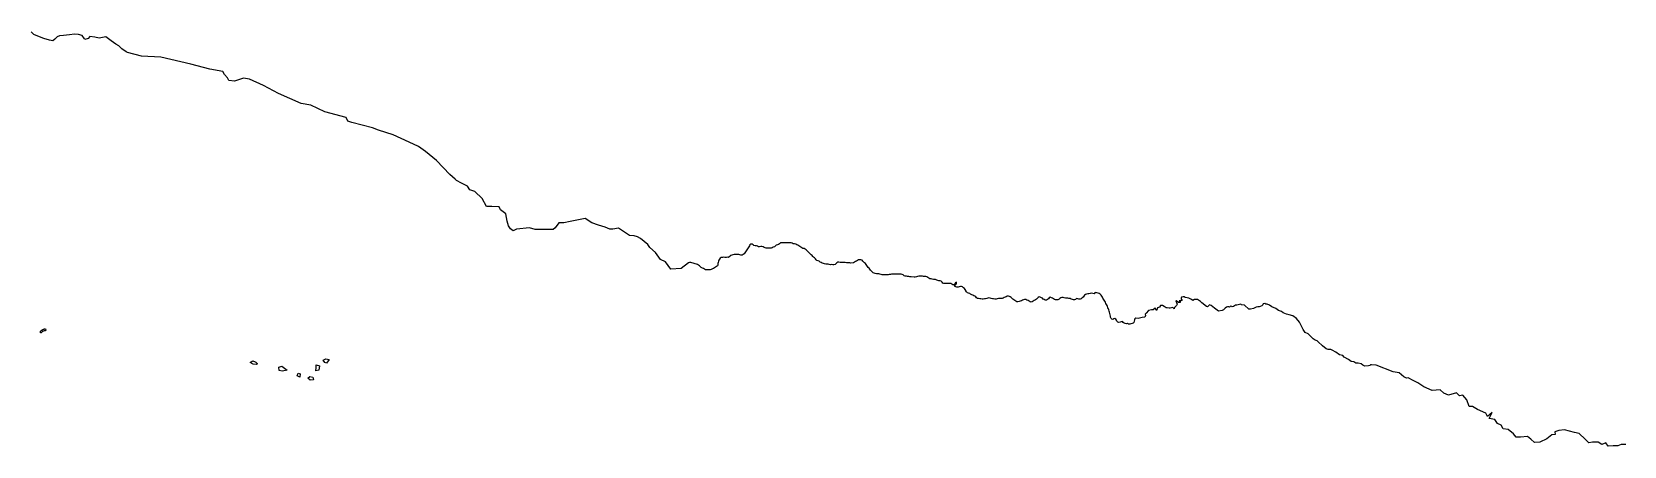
# Model space of a CAD drawing. Header units: inches. Extents: x 2525027 to 2750615, y 3895362 to 4165391.
# Drawn here: x 2553723 to 2581424, y 3917220 to 3924418 of the extents above; entities that cross this region are included whole.
import ezdxf

# ---------------------------------------------------------------- set-up
doc = ezdxf.new("R2010")
doc.units = ezdxf.units.IN
doc.header["$MEASUREMENT"] = 0
doc.layers.add('TDF.DBO', color=7, linetype='Continuous')

msp = doc.modelspace()

# ---------------------------------------------------------------- linework, layer by layer
at = {"layer": 'TDF.DBO'}
msp.add_lwpolyline([(2581454.355, 3917247.18), (2581372.152, 3917247.18), (2581311.869, 3917225.249), (2581235.146, 3917225.249), (2581147.463, 3917219.767), (2581103.621, 3917274.593), (2581037.858, 3917247.18), (2580972.096, 3917291.04), (2580873.452, 3917291.04), (2580807.689, 3917274.593), (2580747.407, 3917340.383), (2580643.282, 3917439.07), (2580561.079, 3917455.517), (2580385.712, 3917504.86), (2580287.068, 3917493.895), (2580215.825, 3917466.482), (2580221.306, 3917422.622), (2580166.503, 3917417.139), (2580078.82, 3917345.866), (2579958.255, 3917291.04), (2579865.091, 3917280.075), (2579799.329, 3917340.383), (2579744.527, 3917389.726), (2579618.481, 3917373.279), (2579547.239, 3917373.279), (2579497.917, 3917433.587), (2579404.753, 3917510.343), (2579317.069, 3917521.308), (2579284.188, 3917581.616), (2579218.425, 3917614.512), (2579174.584, 3917680.302), (2579075.94, 3917702.233), (2579130.742, 3917806.401), (2579048.539, 3917735.128), (2579015.657, 3917789.954), (2578873.172, 3917855.745), (2578785.488, 3917910.57), (2578725.206, 3917910.57), (2578686.844, 3918025.704), (2578615.601, 3918107.943), (2578560.799, 3918091.495), (2578505.997, 3918146.32), (2578368.991, 3918107.943), (2578286.788, 3918140.838), (2578221.026, 3918195.664), (2578084.02, 3918184.698), (2577941.534, 3918250.489), (2577831.93, 3918321.763), (2577755.207, 3918360.141), (2577667.523, 3918404.001), (2577640.122, 3918398.518), (2577590.8, 3918425.931), (2577508.597, 3918491.722), (2577404.473, 3918508.17), (2577108.161, 3918624.325), (2577026.307, 3918632.207), (2577012.148, 3918630.086), (2576998.949, 3918622.541), (2576978.206, 3918613.11), (2576914.094, 3918611.223), (2576880.153, 3918628.2), (2576846.211, 3918647.062), (2576795.298, 3918662.152), (2576757.585, 3918664.038), (2576723.643, 3918684.787), (2576674.616, 3918692.332), (2576627.475, 3918726.284), (2576555.82, 3918764.009), (2576529.421, 3918792.302), (2576474.737, 3918803.62), (2576406.854, 3918852.662), (2576346.513, 3918886.614), (2576321.999, 3918899.818), (2576272.972, 3918896.045), (2576240.916, 3918911.135), (2576174.919, 3918962.063), (2576103.264, 3919031.854), (2576080.636, 3919046.944), (2576048.58, 3919062.034), (2576014.638, 3919084.669), (2575961.84, 3919133.71), (2575927.898, 3919169.549), (2575876.985, 3919195.956), (2575837.387, 3919246.884), (2575794.017, 3919339.31), (2575773.274, 3919375.149), (2575724.247, 3919439.281), (2575660.135, 3919482.664), (2575594.137, 3919501.526), (2575548.882, 3919514.73), (2575494.198, 3919537.365), (2575462.142, 3919558.113), (2575411.229, 3919575.09), (2575362.202, 3919609.042), (2575296.204, 3919642.994), (2575252.834, 3919671.288), (2575215.121, 3919684.491), (2575190.608, 3919686.378), (2575171.751, 3919697.695), (2575145.352, 3919693.922), (2575135.924, 3919675.06), (2575118.953, 3919659.97), (2575094.44, 3919648.653), (2575075.583, 3919641.108), (2575049.184, 3919641.108), (2575022.785, 3919631.677), (2574975.643, 3919609.042), (2574920.96, 3919597.724), (2574893.802, 3919601.222), (2574819.026, 3919667.71), (2574769.175, 3919673.25), (2574758.097, 3919687.102), (2574686.091, 3919670.48), (2574655.627, 3919670.48), (2574644.549, 3919659.399), (2574627.932, 3919645.547), (2574605.777, 3919640.006), (2574597.468, 3919648.317), (2574578.082, 3919651.088), (2574558.696, 3919637.236), (2574547.618, 3919640.006), (2574522.693, 3919640.006), (2574506.076, 3919637.236), (2574481.15, 3919617.844), (2574456.225, 3919590.14), (2574431.3, 3919576.289), (2574369.9, 3919566.351), (2574295.905, 3919618.1), (2574240.384, 3919665.275), (2574211.773, 3919675.313), (2574175.755, 3919638.951), (2574155.673, 3919644.157), (2574077.186, 3919710.792), (2574053.843, 3919731.573), (2574003.035, 3919766.141), (2573952.09, 3919769.452), (2573918.948, 3919750.819), (2573896.792, 3919770.212), (2573874.636, 3919781.293), (2573849.711, 3919789.604), (2573822.017, 3919795.145), (2573788.783, 3919803.456), (2573772.166, 3919811.767), (2573752.78, 3919811.767), (2573725.085, 3919806.226), (2573719.546, 3919789.604), (2573716.777, 3919772.982), (2573733.393, 3919761.901), (2573727.855, 3919748.049), (2573714.007, 3919745.279), (2573680.774, 3919745.279), (2573697.39, 3919734.197), (2573700.16, 3919717.576), (2573694.621, 3919714.805), (2573669.696, 3919717.576), (2573628.154, 3919742.508), (2573625.384, 3919742.508), (2573647.54, 3919684.332), (2573639.232, 3919662.169), (2573614.306, 3919640.006), (2573600.459, 3919626.155), (2573594.92, 3919606.762), (2573569.995, 3919628.925), (2573525.683, 3919617.844), (2573506.297, 3919617.844), (2573473.063, 3919620.614), (2573459.216, 3919620.614), (2573420.443, 3919648.317), (2573395.518, 3919662.169), (2573376.132, 3919662.169), (2573359.515, 3919662.169), (2573342.898, 3919634.466), (2573304.126, 3919620.614), (2573298.587, 3919603.992), (2573287.509, 3919576.289), (2573281.97, 3919584.6), (2573273.661, 3919612.303), (2573262.584, 3919617.844), (2573245.967, 3919609.533), (2573229.35, 3919590.14), (2573201.655, 3919590.14), (2573151.805, 3919576.289), (2573107.493, 3919531.964), (2573093.646, 3919512.571), (2573096.415, 3919487.638), (2573085.337, 3919462.705), (2573041.026, 3919454.394), (2572969.02, 3919435.002), (2572927.695, 3919443.777), (2572912.452, 3919430.36), (2572904.426, 3919411.522), (2572899.897, 3919391.665), (2572896.834, 3919369.889), (2572881.928, 3919355.683), (2572862.403, 3919351.297), (2572843.103, 3919345.556), (2572823.239, 3919339.929), (2572803.041, 3919340.734), (2572783.752, 3919349.663), (2572764.002, 3919346.293), (2572743.467, 3919349.13), (2572724.176, 3919356.141), (2572707.484, 3919367.324), (2572694.519, 3919382.906), (2572674.882, 3919378.633), (2572654.679, 3919373.119), (2572634.817, 3919370.652), (2572615.186, 3919375.632), (2572600.528, 3919390.538), (2572592.079, 3919409.389), (2572582.614, 3919427.338), (2572565.357, 3919437.619), (2572545.607, 3919433.008), (2572530.588, 3919418.914), (2572510.393, 3919423.217), (2572498.218, 3919439.588), (2572490.898, 3919459.228), (2572487.19, 3919479.768), (2572482.13, 3919503.243), (2572476.392, 3919525.703), (2572470.991, 3919546.357), (2572464.801, 3919566.786), (2572458.158, 3919587.215), (2572451.741, 3919606.742), (2572444.534, 3919625.479), (2572436.649, 3919644.103), (2572428.652, 3919663.518), (2572418.848, 3919681.693), (2572409.045, 3919700.545), (2572400.258, 3919719.058), (2572389.1, 3919737.121), (2572377.154, 3919756.426), (2572366.561, 3919775.278), (2572355.967, 3919792.438), (2572346.388, 3919810.049), (2572335.907, 3919827.434), (2572323.958, 3919843.579), (2572310.543, 3919859.726), (2572293.738, 3919871.7), (2572273.204, 3919875.101), (2572253.236, 3919881.548), (2572234.396, 3919888.332), (2572214.421, 3919885.075), (2572203.462, 3919868.157), (2572183.494, 3919873.589), (2572154.044, 3919876.319), (2572134.856, 3919869.337), (2572113.638, 3919865.066), (2572092.537, 3919864.63), (2572072.787, 3919861.147), (2572053.599, 3919854.278), (2572038.468, 3919840.523), (2572024.577, 3919825.3), (2572010.459, 3919809.513), (2571995.101, 3919794.291), (2571978.843, 3919781.778), (2571960.105, 3919773.442), (2571938.328, 3919774.925), (2571919.263, 3919781.823), (2571899.065, 3919783.079), (2571882.129, 3919770.567), (2571864.179, 3919759.522), (2571843.643, 3919760.327), (2571824.465, 3919767.79), (2571805.289, 3919776.041), (2571785.772, 3919783.052), (2571765.801, 3919785.324), (2571745.379, 3919788.386), (2571724.618, 3919791.11), (2571703.857, 3919792.819), (2571683.887, 3919796.67), (2571665.048, 3919804.245), (2571644.173, 3919804.825), (2571625.886, 3919796.376), (2571608.612, 3919784.202), (2571592.354, 3919772.479), (2571574.291, 3919760.531), (2571553.303, 3919761.111), (2571532.653, 3919761.466), (2571512.91, 3919766.897), (2571495.766, 3919777.63), (2571479.187, 3919789.604), (2571460.689, 3919799.548), (2571440.946, 3919805.656), (2571422.884, 3919794.95), (2571407.978, 3919781.307), (2571392.96, 3919767.778), (2571374.673, 3919758.313), (2571354.022, 3919756.749), (2571335.747, 3919764.887), (2571318.152, 3919774.83), (2571302.929, 3919788.721), (2571285.559, 3919798.89), (2571266.268, 3919806.239), (2571246.638, 3919811.332), (2571228.576, 3919801.867), (2571215.023, 3919786.305), (2571198.427, 3919774.131), (2571180.59, 3919764.215), (2571162.865, 3919752.267), (2571145.591, 3919739.867), (2571128.205, 3919728.371), (2571108.679, 3919722.969), (2571089.387, 3919728.513), (2571070.663, 3919738.119), (2571053.294, 3919748.964), (2571035.359, 3919758.57), (2571016.183, 3919768.401), (2570994.294, 3919770.223), (2570974.428, 3919763.355), (2570954.901, 3919755.922), (2570936.952, 3919746.119), (2570917.763, 3919737.783), (2570898.687, 3919730.575), (2570878.6, 3919729.349), (2570858.515, 3919729.365), (2570839.337, 3919737.052), (2570821.179, 3919749.479), (2570805.052, 3919761.678), (2570789.265, 3919775.005), (2570774.154, 3919788.557), (2570759.608, 3919802.335), (2570743.03, 3919815.211), (2570733.001, 3919818.002), (2570713.155, 3919823.735), (2570692.801, 3919824.659), (2570674.149, 3919816.941), (2570656.234, 3919807.864), (2570636.484, 3919804.344), (2570619.671, 3919792.796), (2570601.756, 3919783.719), (2570580.908, 3919784.52), (2570560.677, 3919785.196), (2570540.202, 3919786.736), (2570517.486, 3919781.374), (2570497.975, 3919775.386), (2570475.521, 3919775.205), (2570454.552, 3919776.5), (2570433.711, 3919779.769), (2570413.614, 3919783.899), (2570394.387, 3919790.494), (2570374.044, 3919795.118), (2570353.56, 3919793.574), (2570334.908, 3919785.98), (2570315.28, 3919781.966), (2570295.402, 3919776.596), (2570274.423, 3919774.93), (2570253.7, 3919775.854), (2570232.732, 3919777.889), (2570212.63, 3919780.539), (2570192.651, 3919782.941), (2570172.924, 3919787.07), (2570157.169, 3919799.577), (2570144.754, 3919815.282), (2570127.636, 3919825.818), (2570107.788, 3919830.811), (2570092.9, 3919844.673), (2570073.299, 3919849.912), (2570055.066, 3919858.724), (2570038.323, 3919870.864), (2570018.477, 3919876.597), (2569999.007, 3919884.55), (2569985.356, 3919899.271), (2569974.303, 3919916.575), (2569971.551, 3919925.317), (2569959.099, 3919941.038), (2569945.732, 3919956.998), (2569930.85, 3919970.451), (2569916.322, 3919985.046), (2569897.358, 3919991.776), (2569876.963, 3919993.246), (2569857.081, 3919988.748), (2569837.204, 3919984.824), (2569815.303, 3919984.704), (2569795.27, 3919987.89), (2569777.013, 3919996.562), (2569785.115, 3920015.169), (2569800.157, 3920028.43), (2569807.006, 3920047.852), (2569807.44, 3920067.913), (2569790.012, 3920056.74), (2569778.941, 3920039.311), (2569764.461, 3920024.897), (2569745.033, 3920019.936), (2569729.35, 3920033.626), (2569713.309, 3920045.945), (2569693.014, 3920045.923), (2569672.832, 3920045.786), (2569652.289, 3920043.932), (2569630.269, 3920043.469), (2569609.862, 3920043.678), (2569589.11, 3920043.89), (2569571.33, 3920054.277), (2569558.079, 3920070.35), (2569543.319, 3920084.605), (2569523.773, 3920090.538), (2569503.722, 3920092.004), (2569483.947, 3920097.94), (2569464.76, 3920105.36), (2569446.154, 3920113.576), (2569426.018, 3920117.91), (2569406.049, 3920116.165), (2569385.909, 3920120.04), (2569366.468, 3920125.055), (2569346.904, 3920129.268), (2569328.658, 3920138.972), (2569312.036, 3920150.608), (2569295.762, 3920162.585), (2569276.322, 3920167.599), (2569256.038, 3920168.724), (2569235.983, 3920169.732), (2569215.953, 3920173.262), (2569194.972, 3920173.362), (2569174.205, 3920172.084), (2569153.213, 3920171.152), (2569131.39, 3920167.477), (2569111.724, 3920161.716), (2569091.62, 3920158.023), (2569071.328, 3920158.231), (2569019.75, 3920159.311), (2568999.827, 3920162.573), (2568979.779, 3920167.119), (2568958.971, 3920168.111), (2568938.491, 3920172.378), (2568917.987, 3920174.791), (2568898.677, 3920181.182), (2568882.023, 3920194.24), (2568864.331, 3920204.318), (2568843.855, 3920208.87), (2568823.465, 3920209.143), (2568802.647, 3920209.421), (2568782.543, 3920209.833), (2568761.866, 3920209.967), (2568741.457, 3920208.814), (2568721.213, 3920209.37), (2568700.121, 3920210.508), (2568679.417, 3920208.645), (2568659.395, 3920204.492), (2568639.793, 3920199.763), (2568619.623, 3920195.184), (2568598.501, 3920194.04), (2568577.826, 3920194.317), (2568557.72, 3920194.586), (2568536.902, 3920194.864), (2568516.655, 3920195.135), (2568496.47, 3920200.112), (2568476.587, 3920206.367), (2568456.412, 3920212.057), (2568436.185, 3920213.896), (2568415.647, 3920213.743), (2568395.46, 3920218.577), (2568376.448, 3920225.962), (2568357.444, 3920233.917), (2568341.201, 3920245.687), (2568327.869, 3920261.838), (2568314.247, 3920277.708), (2568301.495, 3920294.564), (2568289.6, 3920311.552), (2568274.815, 3920325.726), (2568261.756, 3920341.018), (2568249.719, 3920358.008), (2568235.383, 3920373.744), (2568223.071, 3920391.593), (2568207.993, 3920405.201), (2568193.781, 3920419.51), (2568181.593, 3920435.931), (2568166.226, 3920449.257), (2568147.101, 3920458.783), (2568126.436, 3920459.915), (2568106.829, 3920454.758), (2568089.009, 3920444.586), (2568071.04, 3920433.987), (2568052.243, 3920425.397), (2568035.686, 3920413.781), (2568016.891, 3920405.333), (2567968.321, 3920399.28), (2567955.701, 3920404.726), (2567935.328, 3920406.282), (2567914.228, 3920406.849), (2567892.982, 3920407.134), (2567872.172, 3920407.982), (2567851.639, 3920408.257), (2567828.553, 3920409.564), (2567808.469, 3920411.402), (2567783.962, 3920413.156), (2567764.019, 3920414.849), (2567743.646, 3920416.405), (2567725.928, 3920403.236), (2567711.324, 3920388.314), (2567697.005, 3920373.388), (2567676.415, 3920369.386), (2567655.89, 3920370.231), (2567635.979, 3920374.348), (2567615.685, 3920371.196), (2567595.175, 3920373.182), (2567575.314, 3920381.006), (2567555.087, 3920382.846), (2567534.554, 3920383.12), (2567513.936, 3920387.675), (2567495.067, 3920395.058), (2567474.593, 3920399.753), (2567456.622, 3920410.262), (2567437.623, 3920418.645), (2567420.684, 3920431.707), (2567400.95, 3920438.389), (2567381.49, 3920444.211), (2567365.551, 3920457.402), (2567354.53, 3920475.804), (2567339.449, 3920489.127), (2567321.92, 3920500.77), (2567307.995, 3920515.218), (2567295.223, 3920530.649), (2567281.022, 3920545.813), (2567265.811, 3920560.136), (2567250.009, 3920572.897), (2567235.23, 3920587.499), (2567221.747, 3920603.082), (2567207.544, 3920618.104), (2567192.46, 3920631.284), (2567176.223, 3920643.481), (2567157.082, 3920651.866), (2567136.448, 3920655.279), (2567117.017, 3920663.241), (2567100.34, 3920674.588), (2567085.547, 3920688.191), (2567066.591, 3920699.712), (2567048.034, 3920709.087), (2567029.773, 3920719.315), (2567011.338, 3920727.12), (2566990.322, 3920733.961), (2566970.383, 3920735.94), (2566951.238, 3920744.039), (2566931.213, 3920750.297), (2566911.001, 3920753.277), (2566890.041, 3920753.558), (2566869.65, 3920753.831), (2566849.403, 3920754.101), (2566829.297, 3920754.37), (2566808.765, 3920754.645), (2566788.089, 3920754.922), (2566767.412, 3920755.056), (2566746.818, 3920750.768), (2566730.955, 3920737.717), (2566712.939, 3920723.553), (2566693.195, 3920718.826), (2566671.989, 3920711.409), (2566656.398, 3920697.356), (2566639.973, 3920684.883), (2566621.178, 3920676.435), (2566602.943, 3920667.266), (2566584.851, 3920658.095), (2566563.884, 3920657.948), (2566541.212, 3920658.251), (2566520.537, 3920658.528), (2566500.316, 3920660.795), (2566480.258, 3920664.629), (2566461.258, 3920672.869), (2566443.724, 3920684.085), (2566423.418, 3920690.632), (2566402.985, 3920687.768), (2566383.633, 3920680.326), (2566363.526, 3920680.452), (2566346.571, 3920692.373), (2566328.001, 3920700.751), (2566307.614, 3920701.309), (2566285.844, 3920705.023), (2566269.313, 3920716.653), (2566253.363, 3920728.989), (2566232.674, 3920728.267), (2566213.595, 3920719.966), (2566205.216, 3920701.252), (2566194.422, 3920683.285), (2566183.35, 3920665.891), (2566173.131, 3920648.201), (2566162.911, 3920630.511), (2566152.264, 3920612.826), (2566139.77, 3920595.737), (2566127.008, 3920579.935), (2566113.249, 3920564.146), (2566096.968, 3920551.814), (2566079.566, 3920540.923), (2566059.417, 3920537.912), (2566040.989, 3920546.288), (2566021.361, 3920550.258), (2566000.399, 3920550.396), (2565980.121, 3920548.385), (2565974.415, 3920547.976), (2565959.993, 3920546.943), (2565939.032, 3920547.224), (2565919.043, 3920545.495), (2565899.142, 3920539.771), (2565880.771, 3920531.032), (2565840.381, 3920498.297), (2565819.867, 3920500.592), (2565799.197, 3920498.754), (2565778.403, 3920499.948), (2565758.161, 3920501.553), (2565737.903, 3920499.438), (2565715.985, 3920495.54), (2565698.447, 3920485.562), (2565685.566, 3920469.64), (2565675.155, 3920451.504), (2565670.106, 3920431.002), (2565663.41, 3920411.747), (2565659.325, 3920391.241), (2565658.544, 3920370.445), (2565650.878, 3920350.092), (2565633.886, 3920338.872), (2565616.622, 3920328.479), (2565598.53, 3920317.677), (2565580.718, 3920307.976), (2565562.085, 3920299.518), (2565543.589, 3920290.784), (2565523.998, 3920283.845), (2565503.735, 3920280.628), (2565483.074, 3920280.72), (2565462.691, 3920281.498), (2565442.73, 3920284.203), (2565424.733, 3920295.165), (2565406.32, 3920305.301), (2565387.621, 3920312.96), (2565369.344, 3920322.958), (2565355.361, 3920338.034), (2565338.612, 3920350.78), (2565322.133, 3920362.148), (2565303.591, 3920374.351), (2565283.783, 3920380.5), (2565264.388, 3920386.646), (2565244.989, 3920391.966), (2565225.869, 3920398.111), (2565207.034, 3920406.321), (2565186.522, 3920409.029), (2565165.861, 3920409.12), (2565145.466, 3920407.281), (2565017.91, 3920309.065), (2564837.399, 3920293.443), (2564748.508, 3920419.425), (2564659.617, 3920463.89), (2564570.727, 3920582.461), (2564474.428, 3920671.39), (2564437.391, 3920723.265), (2564311.462, 3920827.015), (2564259.609, 3920856.658), (2564200.349, 3920871.48), (2564118.866, 3920878.891), (2563926.269, 3921004.873), (2563829.971, 3920990.051), (2563778.118, 3920990.051), (2563696.635, 3921027.105), (2563578.114, 3921056.748), (2563467.001, 3921101.212), (2563348.48, 3921175.32), (2563089.215, 3921123.445), (2562978.102, 3921101.212), (2562889.211, 3921101.212), (2562829.951, 3921012.284), (2562792.913, 3920982.641), (2562674.392, 3920982.641), (2562481.796, 3920982.641), (2562378.09, 3921012.284), (2562155.863, 3920990.051), (2562096.603, 3920960.409), (2562052.157, 3920997.462), (2562015.119, 3921049.337), (2561992.897, 3921130.855), (2561970.674, 3921256.838), (2561874.376, 3921323.534), (2561852.153, 3921375.409), (2561726.225, 3921382.82), (2561629.926, 3921382.82), (2561555.851, 3921523.624), (2561429.922, 3921642.196), (2561341.032, 3921671.839), (2561303.994, 3921738.535), (2561200.288, 3921790.41), (2561111.397, 3921834.875), (2561089.175, 3921857.107), (2560992.877, 3921938.625), (2560763.242, 3922183.179), (2560570.646, 3922338.804), (2560452.125, 3922427.733), (2560289.159, 3922501.84), (2560007.671, 3922627.823), (2559755.815, 3922709.341), (2559652.109, 3922753.805), (2559289.138, 3922842.734), (2559222.47, 3922864.966), (2559192.84, 3922931.662), (2558822.462, 3923028.002), (2558578.013, 3923146.574), (2558407.639, 3923176.217), (2558014.258, 3923346.663), (2557754.994, 3923487.467), (2557510.545, 3923598.628), (2557406.839, 3923613.45), (2557251.28, 3923561.574), (2557147.574, 3923576.396), (2557125.352, 3923620.86), (2557073.499, 3923680.146), (2557043.868, 3923732.021), (2556821.642, 3923769.075), (2556488.302, 3923858.004), (2555969.773, 3923976.575), (2555629.025, 3923998.807), (2555388.246, 3924058.166), (2555363.821, 3924071.324), (2555290.426, 3924124.725), (2555237.048, 3924178.126), (2555183.671, 3924204.826), (2555103.604, 3924264.902), (2555010.193, 3924331.652), (2554896.765, 3924311.627), (2554816.698, 3924324.977), (2554729.959, 3924338.328), (2554703.271, 3924304.952), (2554643.221, 3924284.927), (2554636.548, 3924298.277), (2554596.515, 3924358.353), (2554536.465, 3924371.703), (2554463.07, 3924378.378), (2554376.332, 3924365.028), (2554276.248, 3924358.353), (2554202.854, 3924351.678), (2554162.82, 3924331.652), (2554122.787, 3924291.602), (2554089.426, 3924264.902), (2554029.376, 3924271.577), (2553929.293, 3924304.952), (2553855.898, 3924331.652), (2553755.815, 3924371.703), (2553709.109, 3924418.428)], dxfattribs=at)
for points in [[(2553871.254, 3919211.4282), (2553881.5405, 3919223.8715), (2553888.6746, 3919229.1806), (2553895.6429, 3919233.1625), (2553905.4316, 3919240.2967), (2553912.0681, 3919243.9467), (2553916.6618, 3919244.8494), (2553924.1776, 3919249.7048), (2553933.3046, 3919253.2377), (2553936.291, 3919254.7309), (2553941.3377, 3919255.8904), (2553947.7389, 3919258.3809), (2553952.5782, 3919258.0852), (2553957.8594, 3919255.3945), (2553968.9401, 3919246.1796), (2553971.3345, 3919240.9917), (2553968.3118, 3919232.9966), (2553963.087, 3919228.1549), (2553958.0254, 3919224.701), (2553953.3799, 3919222.3783), (2553947.573, 3919222.3783), (2553942.9275, 3919221.2169), (2553937.2865, 3919221.3828), (2553927.7028, 3919219.0428), (2553921.1846, 3919217.9121), (2553914.8885, 3919215.5759), (2553909.5794, 3919214.4146), (2553904.2241, 3919210.5958), (2553900.2334, 3919204.1442), (2553891.8269, 3919193.5098), (2553884.4036, 3919186.7846), (2553878.2845, 3919186.9841), (2553873.2449, 3919192.1825), (2553869.5949, 3919200.1462), (2553869.904, 3919206.2725)], [(2557523.9471, 3918674.2437), (2557566.7253, 3918699.3206), (2557607.7969, 3918682.0157), (2557620.7261, 3918676.3592), (2557650.0692, 3918650.6419), (2557625.7298, 3918639.0869), (2557571.1507, 3918643.7581)], [(2558022.4082, 3918589.1227), (2558073.7414, 3918610.1825), (2558163.2455, 3918537.7895), (2558077.032, 3918520.6784), (2558027.6731, 3918535.157)], [(2558669.8656, 3918633.6372), (2558726.3337, 3918614.6856), (2558716.6645, 3918539.2659), (2558663.2905, 3918528.4364), (2558667.9317, 3918580.65)], [(2558789.6467, 3918711.9569), (2558837.7228, 3918737.6778), (2558893.4614, 3918722.6908), (2558847.8022, 3918661.972), (2558822.2521, 3918671.5405)], [(2558358.0486, 3918489.0887), (2558393.587, 3918478.5588), (2558384.3734, 3918417.3538), (2558338.3051, 3918441.0461)], [(2558560.091, 3918431.1743), (2558610.3953, 3918418.9105), (2558624.1707, 3918374.0215), (2558564.7938, 3918368.0838), (2558521.9202, 3918398.2684)]]:
    msp.add_lwpolyline(points, close=True, dxfattribs=at)

doc.saveas('drawing.dxf')
